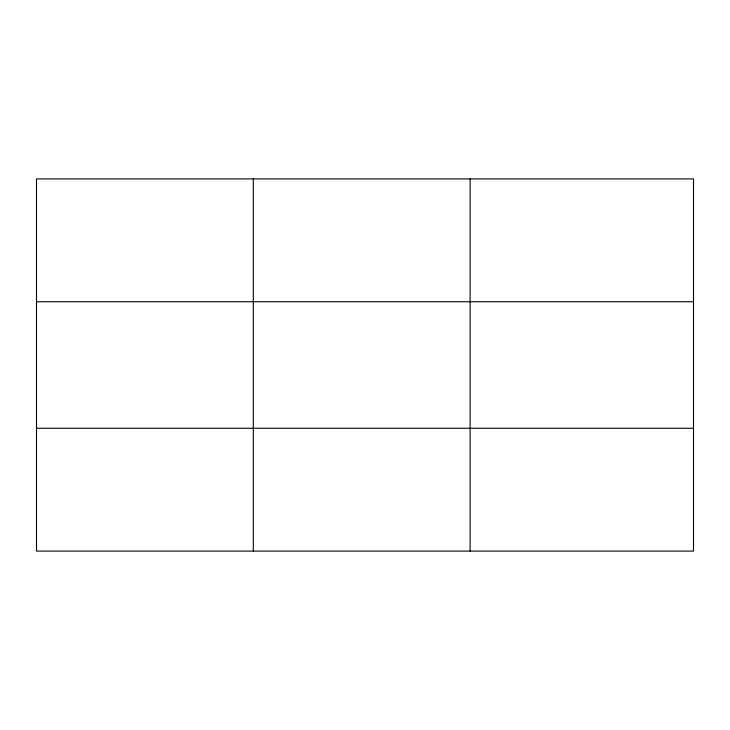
<?xml version="1.0" encoding="UTF-8"?>
<svg xmlns="http://www.w3.org/2000/svg" width="730" height="730" viewBox="0 0 730 730"><rect width="100%" height="100%" fill="white"/><g stroke="black" fill="none" stroke-linecap="round" stroke-linejoin="round"><path stroke-width="1.09" d="M253.31 178.905L253.31 551.095M470.12 178.905L470.12 551.095M36.5 301.727L693.5 301.727M36.5 428.273L693.5 428.273M693.5 510.161L693.5 551.095L36.5 551.095L36.5 178.905L693.5 178.905L693.5 510.161"/></g></svg>
